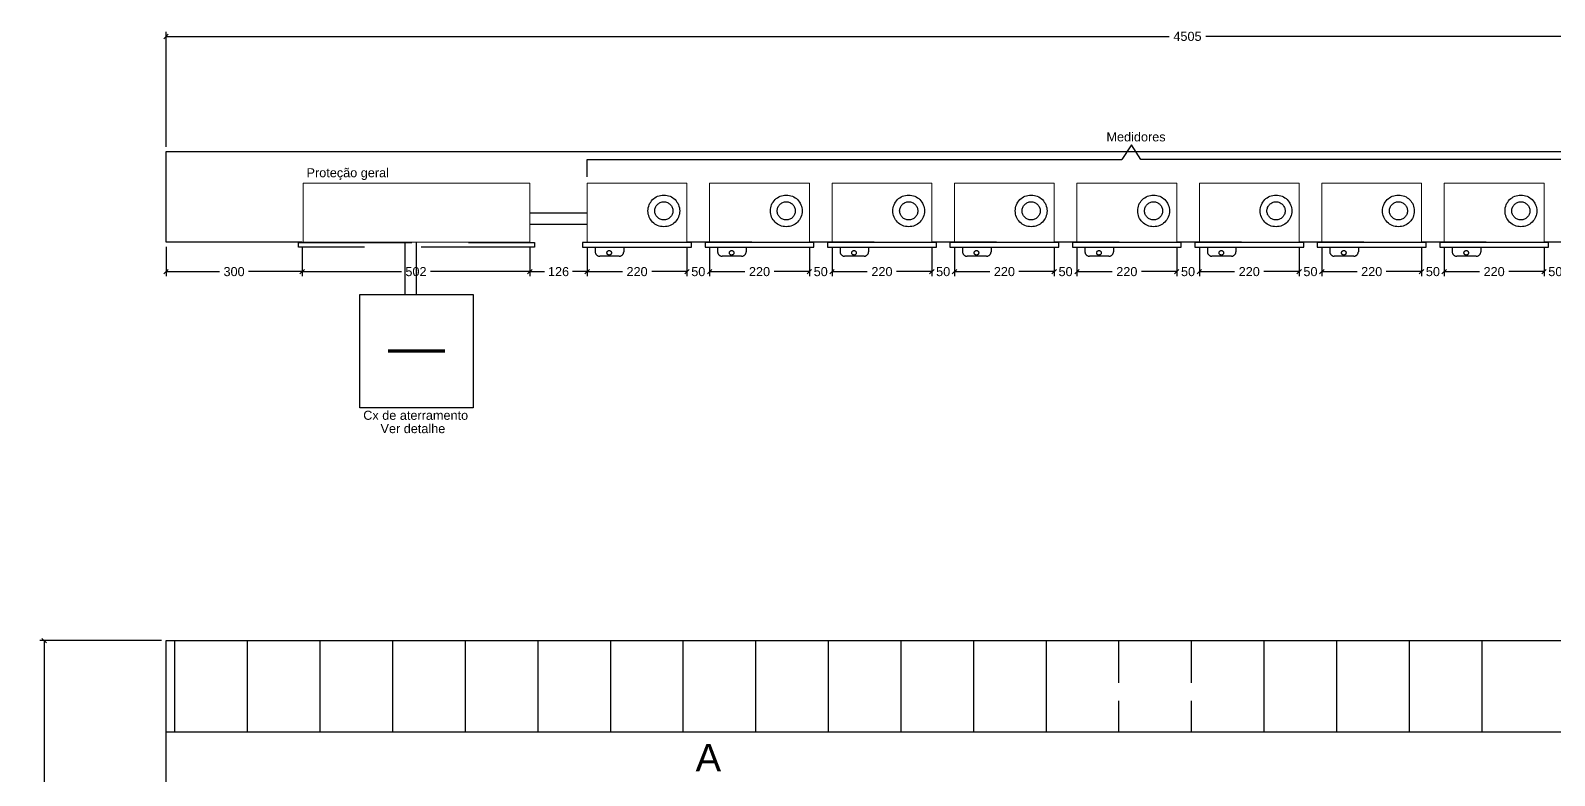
# Model space of a CAD drawing. Header units: inches. Extents: x -3 to 923, y -103 to 154.
# Drawn here: x 256.717 to 260.077, y -87.561 to -85.917 of the extents above; entities that cross this region are included whole.
import ezdxf

# ---------------------------------------------------------------- set-up
doc = ezdxf.new("R2010")
doc.units = ezdxf.units.IN
doc.header["$LTSCALE"] = 10
doc.header["$MEASUREMENT"] = 0
doc.linetypes.add('HIDDEN', pattern=[0.375, 0.25, -0.125])
doc.layers.get('DEFPOINTS').update_dxf_attribs({"color": 8})
for name, color, linetype in [('Alvenaria', 8, 'Continuous'), ('Cotas', 1, 'Continuous'), ('EL-Textos_condutos', 7, 'Continuous'), ('QUADROS_E_CAIXAS', 240, 'Continuous'), ('TXT', 7, 'Continuous')]:
    doc.layers.add(name, color=color, linetype=linetype)
doc.layers.add('VP', color=1, linetype='Continuous', plot=False)
doc.styles.add('Arial', font='arial.ttf')
doc.dimstyles.new('RICARDO-1-10', dxfattribs={"dimtxt": 0.02, "dimasz": 0.01, "dimexe": 0.01, "dimexo": 0.01, "dimgap": 0.01, "dimtad": 0, "dimtih": 1, "dimtoh": 1, "dimdec": 0, "dimlfac": 1000, "dimzin": 0, "dimdsep": 46, "dimtxsty": 'Arial', "dimblk": 'OBLIQUE', "dimcen": 0, "dimclrt": 2, "dimadec": 0, "dimazin": 0, "dimtfac": 1, "dimtdec": 0, "dimtofl": 0, "dimtmove": 0, "dimatfit": 3, "dimldrblk": 'CLOSEDBLANK', "dimfxl": 0, "dimtolj": 1, "dimtzin": 0, "dimarcsym": 0})

# ---------------------------------------------------------------- blocks, each defined once
blk = doc.blocks.new('medidor monofásico - vista superior')
at = {"layer": 'EL-Textos_condutos', "linetype": 'Continuous', "lineweight": 0}
for p, q in [((-0.11, 0.141), (-0.11, 0.011)), ((0.11, 0.141), (-0.11, 0.141)), ((0.11, 0.141), (0.11, 0.011)), ((0.11, 0.011), (-0.11, 0.011))]:
    blk.add_line(p, q, dxfattribs=at)
at = {"layer": 'QUADROS_E_CAIXAS', "color": 7, "linetype": 'HIDDEN', "ltscale": 0.1}
for p, q in [((-0.0924, 0), (-0.0924, -0.01)), ((-0.0294, 0), (-0.0294, -0.01)), ((-0.0394, -0.02), (-0.0824, -0.02))]:
    blk.add_line(p, q, dxfattribs=at)
blk.add_lwpolyline([(0.12, 0.01), (-0.12, 0.01), (-0.12, 0), (0.12, 0)], close=True, dxfattribs=at)
for centre, radius in [((0.059, 0.08), 0.035), ((0.059, 0.08), 0.02), ((-0.0615, -0.0125), 0.005)]:
    blk.add_circle(centre, radius, dxfattribs=at)
for centre, start, end in [((-0.0824, -0.01), 180, 270), ((-0.0394, -0.01), 270, 0)]:
    blk.add_arc(centre, 0.01, start, end, dxfattribs=at)
blk = doc.blocks.new('_Oblique')
at = {"color": 0, "linetype": 'ByBlock', "lineweight": -2}
blk.add_line((-0.5, -0.5), (0.5, 0.5), dxfattribs=at)
blk = doc.blocks.new('*D39')
at = {"layer": 'DEFPOINTS', "color": 0, "transparency": 16777216}
for p in [(258.2142, -86.3842), (258.4342, -86.3842), (258.2142, -86.4493)]:
    blk.add_point(p, dxfattribs=at)
at = {"layer": 'VP', "color": 0, "lineweight": -2, "transparency": 16777216}
for p, q in [((258.2142, -86.3942), (258.2142, -86.4593)), ((258.4342, -86.3942), (258.4342, -86.4593)), ((258.2142, -86.4493), (258.2919, -86.4493)), ((258.4342, -86.4493), (258.3564, -86.4493))]:
    blk.add_line(p, q, dxfattribs=at)
at = {"layer": 'VP', "color": 0, "lineweight": -2, "transparency": 16777216, "xscale": 0.01, "yscale": 0.01, "zscale": 0.01, "rotation": 180}
blk.add_blockref('_Oblique', (258.2142, -86.4493), dxfattribs=at)
at = {"layer": 'VP', "color": 0, "lineweight": -2, "transparency": 16777216, "xscale": 0.01, "yscale": 0.01, "zscale": 0.01}
blk.add_blockref('_Oblique', (258.4342, -86.4493), dxfattribs=at)
at = {"layer": 'VP', "color": 2, "transparency": 16777216, "insert": (258.3242, -86.4493), "char_height": 0.02, "attachment_point": 5, "style": 'Arial'}
blk.add_mtext('\\A1;220', dxfattribs=at)
blk = doc.blocks.new('_ClosedBlank')
at = {"color": 0, "linetype": 'ByBlock', "lineweight": -2}
for p, q in [((-1, 0.17), (0, 0)), ((-1, 0.17), (-1, -0.17)), ((0, 0), (-1, -0.17))]:
    blk.add_line(p, q, dxfattribs=at)
blk = doc.blocks.new('*D40')
at = {"layer": 'DEFPOINTS', "color": 0, "transparency": 16777216}
for p in [(257.9442, -86.3842), (258.1642, -86.3842), (257.9442, -86.4493)]:
    blk.add_point(p, dxfattribs=at)
at = {"layer": 'VP', "color": 0, "lineweight": -2, "transparency": 16777216}
for p, q in [((257.9442, -86.3942), (257.9442, -86.4593)), ((258.1642, -86.3942), (258.1642, -86.4593)), ((257.9442, -86.4493), (258.0219, -86.4493)), ((258.1642, -86.4493), (258.0864, -86.4493))]:
    blk.add_line(p, q, dxfattribs=at)
at = {"layer": 'VP', "color": 0, "lineweight": -2, "transparency": 16777216, "xscale": 0.01, "yscale": 0.01, "zscale": 0.01, "rotation": 180}
blk.add_blockref('_Oblique', (257.9442, -86.4493), dxfattribs=at)
at = {"layer": 'VP', "color": 0, "lineweight": -2, "transparency": 16777216, "xscale": 0.01, "yscale": 0.01, "zscale": 0.01}
blk.add_blockref('_Oblique', (258.1642, -86.4493), dxfattribs=at)
at = {"layer": 'VP', "color": 2, "transparency": 16777216, "insert": (258.0542, -86.4493), "char_height": 0.02, "attachment_point": 5, "style": 'Arial'}
blk.add_mtext('\\A1;220', dxfattribs=at)
blk = doc.blocks.new('*D41')
at = {"layer": 'DEFPOINTS', "color": 0, "transparency": 16777216}
for p in [(257.8178, -86.3842), (257.9442, -86.3842), (257.8178, -86.4493)]:
    blk.add_point(p, dxfattribs=at)
at = {"layer": 'VP', "color": 0, "lineweight": -2, "transparency": 16777216}
for p, q in [((257.8178, -86.3942), (257.8178, -86.4593)), ((257.9442, -86.3942), (257.9442, -86.4593)), ((257.8178, -86.4493), (257.8498, -86.4493)), ((257.9442, -86.4493), (257.9121, -86.4493))]:
    blk.add_line(p, q, dxfattribs=at)
at = {"layer": 'VP', "color": 0, "lineweight": -2, "transparency": 16777216, "xscale": 0.01, "yscale": 0.01, "zscale": 0.01, "rotation": 180}
blk.add_blockref('_Oblique', (257.8178, -86.4493), dxfattribs=at)
at = {"layer": 'VP', "color": 0, "lineweight": -2, "transparency": 16777216, "xscale": 0.01, "yscale": 0.01, "zscale": 0.01}
blk.add_blockref('_Oblique', (257.9442, -86.4493), dxfattribs=at)
at = {"layer": 'VP', "color": 2, "transparency": 16777216, "insert": (257.881, -86.4493), "char_height": 0.02, "attachment_point": 5, "style": 'Arial'}
blk.add_mtext('\\A1;126', dxfattribs=at)
blk = doc.blocks.new('*D42')
at = {"layer": 'DEFPOINTS', "color": 0, "transparency": 16777216}
for p in [(257.3155, -86.3842), (257.8178, -86.3842), (257.3155, -86.4493)]:
    blk.add_point(p, dxfattribs=at)
at = {"layer": 'VP', "color": 0, "lineweight": -2, "transparency": 16777216}
for p, q in [((257.3155, -86.3942), (257.3155, -86.4593)), ((257.8178, -86.3942), (257.8178, -86.4593)), ((257.3155, -86.4493), (257.5346, -86.4493)), ((257.8178, -86.4493), (257.5986, -86.4493))]:
    blk.add_line(p, q, dxfattribs=at)
at = {"layer": 'VP', "color": 0, "lineweight": -2, "transparency": 16777216, "xscale": 0.01, "yscale": 0.01, "zscale": 0.01, "rotation": 180}
blk.add_blockref('_Oblique', (257.3155, -86.4493), dxfattribs=at)
at = {"layer": 'VP', "color": 0, "lineweight": -2, "transparency": 16777216, "xscale": 0.01, "yscale": 0.01, "zscale": 0.01}
blk.add_blockref('_Oblique', (257.8178, -86.4493), dxfattribs=at)
at = {"layer": 'VP', "color": 2, "transparency": 16777216, "insert": (257.5666, -86.4493), "char_height": 0.02, "attachment_point": 5, "style": 'Arial'}
blk.add_mtext('\\A1;502', dxfattribs=at)
blk = doc.blocks.new('*D43')
at = {"layer": 'DEFPOINTS', "color": 0, "transparency": 16777216}
for p in [(257.0155, -86.3842), (257.3155, -86.3842), (257.0155, -86.4493)]:
    blk.add_point(p, dxfattribs=at)
at = {"layer": 'VP', "color": 0, "lineweight": -2, "transparency": 16777216}
for p, q in [((257.0155, -86.3942), (257.0155, -86.4593)), ((257.3155, -86.3942), (257.3155, -86.4593)), ((257.0155, -86.4493), (257.1334, -86.4493)), ((257.3155, -86.4493), (257.1975, -86.4493))]:
    blk.add_line(p, q, dxfattribs=at)
at = {"layer": 'VP', "color": 0, "lineweight": -2, "transparency": 16777216, "xscale": 0.01, "yscale": 0.01, "zscale": 0.01, "rotation": 180}
blk.add_blockref('_Oblique', (257.0155, -86.4493), dxfattribs=at)
at = {"layer": 'VP', "color": 0, "lineweight": -2, "transparency": 16777216, "xscale": 0.01, "yscale": 0.01, "zscale": 0.01}
blk.add_blockref('_Oblique', (257.3155, -86.4493), dxfattribs=at)
at = {"layer": 'VP', "color": 2, "transparency": 16777216, "insert": (257.1655, -86.4493), "char_height": 0.02, "attachment_point": 5, "style": 'Arial'}
blk.add_mtext('\\A1;300', dxfattribs=at)
blk = doc.blocks.new('*D65')
at = {"layer": 'DEFPOINTS', "color": 0, "transparency": 16777216}
for p in [(256.7468, -87.2632), (257.0155, -87.2632), (257.0155, -89.1632)]:
    blk.add_point(p, dxfattribs=at)
at = {"layer": 'TXT', "color": 0, "lineweight": -2, "transparency": 16777216}
for p, q in [((257.0055, -87.2632), (256.7368, -87.2632)), ((256.7468, -87.2632), (256.7468, -88.193)), ((256.7468, -89.1632), (256.7468, -88.2335)), ((257.0055, -89.1632), (256.7368, -89.1632))]:
    blk.add_line(p, q, dxfattribs=at)
at = {"layer": 'TXT', "color": 0, "lineweight": -2, "transparency": 16777216, "xscale": 0.01, "yscale": 0.01, "zscale": 0.01}
for p, rotation in [((256.7468, -87.2632), 90), ((256.7468, -89.1632), 270)]:
    blk.add_blockref('_Oblique', p, dxfattribs=dict(at, rotation=rotation))
at = {"layer": 'TXT', "color": 2, "transparency": 16777216, "insert": (256.7468, -88.2132), "char_height": 0.02, "attachment_point": 5, "style": 'Arial'}
blk.add_mtext('\\A1;1900', dxfattribs=at)
blk = doc.blocks.new('*D71')
at = {"layer": 'DEFPOINTS', "color": 0, "transparency": 16777216}
for p in [(258.1642, -86.4493), (258.2142, -86.4493), (258.2142, -86.4493)]:
    blk.add_point(p, dxfattribs=at)
at = {"layer": 'TXT', "color": 0, "lineweight": -2, "transparency": 16777216}
for p, q in [((258.1642, -86.4493), (258.1542, -86.4493)), ((258.2142, -86.4493), (258.2242, -86.4493))]:
    blk.add_line(p, q, dxfattribs=at)
at = {"layer": 'TXT', "color": 0, "lineweight": -2, "transparency": 16777216, "xscale": 0.01, "yscale": 0.01, "zscale": 0.01}
blk.add_blockref('_Oblique', (258.1642, -86.4493), dxfattribs=at)
at = {"layer": 'TXT', "color": 0, "lineweight": -2, "transparency": 16777216, "xscale": 0.01, "yscale": 0.01, "zscale": 0.01, "rotation": 180}
blk.add_blockref('_Oblique', (258.2142, -86.4493), dxfattribs=at)
at = {"layer": 'TXT', "color": 2, "transparency": 16777216, "insert": (258.1892, -86.4493), "char_height": 0.02, "attachment_point": 5, "style": 'Arial'}
blk.add_mtext('\\A1;50', dxfattribs=at)
blk = doc.blocks.new('*D73')
at = {"layer": 'DEFPOINTS', "color": 0, "transparency": 16777216}
for p in [(258.4842, -86.3842), (258.7042, -86.3842), (258.4842, -86.4493)]:
    blk.add_point(p, dxfattribs=at)
at = {"layer": 'VP', "color": 0, "lineweight": -2, "transparency": 16777216}
for p, q in [((258.4842, -86.3942), (258.4842, -86.4593)), ((258.7042, -86.3942), (258.7042, -86.4593)), ((258.4842, -86.4493), (258.5619, -86.4493)), ((258.7042, -86.4493), (258.6264, -86.4493))]:
    blk.add_line(p, q, dxfattribs=at)
at = {"layer": 'VP', "color": 0, "lineweight": -2, "transparency": 16777216, "xscale": 0.01, "yscale": 0.01, "zscale": 0.01, "rotation": 180}
blk.add_blockref('_Oblique', (258.4842, -86.4493), dxfattribs=at)
at = {"layer": 'VP', "color": 0, "lineweight": -2, "transparency": 16777216, "xscale": 0.01, "yscale": 0.01, "zscale": 0.01}
blk.add_blockref('_Oblique', (258.7042, -86.4493), dxfattribs=at)
at = {"layer": 'VP', "color": 2, "transparency": 16777216, "insert": (258.5942, -86.4493), "char_height": 0.02, "attachment_point": 5, "style": 'Arial'}
blk.add_mtext('\\A1;220', dxfattribs=at)
blk = doc.blocks.new('*D72')
at = {"layer": 'DEFPOINTS', "color": 0, "transparency": 16777216}
for p in [(258.4342, -86.4493), (258.4842, -86.4493), (258.4842, -86.4493)]:
    blk.add_point(p, dxfattribs=at)
at = {"layer": 'TXT', "color": 0, "lineweight": -2, "transparency": 16777216}
for p, q in [((258.4342, -86.4493), (258.4242, -86.4493)), ((258.4842, -86.4493), (258.4942, -86.4493))]:
    blk.add_line(p, q, dxfattribs=at)
at = {"layer": 'TXT', "color": 0, "lineweight": -2, "transparency": 16777216, "xscale": 0.01, "yscale": 0.01, "zscale": 0.01}
blk.add_blockref('_Oblique', (258.4342, -86.4493), dxfattribs=at)
at = {"layer": 'TXT', "color": 0, "lineweight": -2, "transparency": 16777216, "xscale": 0.01, "yscale": 0.01, "zscale": 0.01, "rotation": 180}
blk.add_blockref('_Oblique', (258.4842, -86.4493), dxfattribs=at)
at = {"layer": 'TXT', "color": 2, "transparency": 16777216, "insert": (258.4592, -86.4493), "char_height": 0.02, "attachment_point": 5, "style": 'Arial'}
blk.add_mtext('\\A1;50', dxfattribs=at)
blk = doc.blocks.new('*D75')
at = {"layer": 'DEFPOINTS', "color": 0, "transparency": 16777216}
for p in [(258.7542, -86.3842), (258.9742, -86.3842), (258.7542, -86.4493)]:
    blk.add_point(p, dxfattribs=at)
at = {"layer": 'VP', "color": 0, "lineweight": -2, "transparency": 16777216}
for p, q in [((258.7542, -86.3942), (258.7542, -86.4593)), ((258.9742, -86.3942), (258.9742, -86.4593)), ((258.7542, -86.4493), (258.8319, -86.4493)), ((258.9742, -86.4493), (258.8964, -86.4493))]:
    blk.add_line(p, q, dxfattribs=at)
at = {"layer": 'VP', "color": 0, "lineweight": -2, "transparency": 16777216, "xscale": 0.01, "yscale": 0.01, "zscale": 0.01, "rotation": 180}
blk.add_blockref('_Oblique', (258.7542, -86.4493), dxfattribs=at)
at = {"layer": 'VP', "color": 0, "lineweight": -2, "transparency": 16777216, "xscale": 0.01, "yscale": 0.01, "zscale": 0.01}
blk.add_blockref('_Oblique', (258.9742, -86.4493), dxfattribs=at)
at = {"layer": 'VP', "color": 2, "transparency": 16777216, "insert": (258.8642, -86.4493), "char_height": 0.02, "attachment_point": 5, "style": 'Arial'}
blk.add_mtext('\\A1;220', dxfattribs=at)
blk = doc.blocks.new('*D74')
at = {"layer": 'DEFPOINTS', "color": 0, "transparency": 16777216}
for p in [(258.7042, -86.4493), (258.7542, -86.4493), (258.7542, -86.4493)]:
    blk.add_point(p, dxfattribs=at)
at = {"layer": 'TXT', "color": 0, "lineweight": -2, "transparency": 16777216}
for p, q in [((258.7042, -86.4493), (258.6942, -86.4493)), ((258.7542, -86.4493), (258.7642, -86.4493))]:
    blk.add_line(p, q, dxfattribs=at)
at = {"layer": 'TXT', "color": 0, "lineweight": -2, "transparency": 16777216, "xscale": 0.01, "yscale": 0.01, "zscale": 0.01}
blk.add_blockref('_Oblique', (258.7042, -86.4493), dxfattribs=at)
at = {"layer": 'TXT', "color": 0, "lineweight": -2, "transparency": 16777216, "xscale": 0.01, "yscale": 0.01, "zscale": 0.01, "rotation": 180}
blk.add_blockref('_Oblique', (258.7542, -86.4493), dxfattribs=at)
at = {"layer": 'TXT', "color": 2, "transparency": 16777216, "insert": (258.7292, -86.4493), "char_height": 0.02, "attachment_point": 5, "style": 'Arial'}
blk.add_mtext('\\A1;50', dxfattribs=at)
blk = doc.blocks.new('*D77')
at = {"layer": 'DEFPOINTS', "color": 0, "transparency": 16777216}
for p in [(259.0242, -86.3842), (259.2442, -86.3842), (259.0242, -86.4493)]:
    blk.add_point(p, dxfattribs=at)
at = {"layer": 'VP', "color": 0, "lineweight": -2, "transparency": 16777216}
for p, q in [((259.0242, -86.3942), (259.0242, -86.4593)), ((259.2442, -86.3942), (259.2442, -86.4593)), ((259.0242, -86.4493), (259.1019, -86.4493)), ((259.2442, -86.4493), (259.1664, -86.4493))]:
    blk.add_line(p, q, dxfattribs=at)
at = {"layer": 'VP', "color": 0, "lineweight": -2, "transparency": 16777216, "xscale": 0.01, "yscale": 0.01, "zscale": 0.01, "rotation": 180}
blk.add_blockref('_Oblique', (259.0242, -86.4493), dxfattribs=at)
at = {"layer": 'VP', "color": 0, "lineweight": -2, "transparency": 16777216, "xscale": 0.01, "yscale": 0.01, "zscale": 0.01}
blk.add_blockref('_Oblique', (259.2442, -86.4493), dxfattribs=at)
at = {"layer": 'VP', "color": 2, "transparency": 16777216, "insert": (259.1342, -86.4493), "char_height": 0.02, "attachment_point": 5, "style": 'Arial'}
blk.add_mtext('\\A1;220', dxfattribs=at)
blk = doc.blocks.new('*D76')
at = {"layer": 'DEFPOINTS', "color": 0, "transparency": 16777216}
for p in [(258.9742, -86.4493), (259.0242, -86.4493), (259.0242, -86.4493)]:
    blk.add_point(p, dxfattribs=at)
at = {"layer": 'TXT', "color": 0, "lineweight": -2, "transparency": 16777216}
for p, q in [((258.9742, -86.4493), (258.9642, -86.4493)), ((259.0242, -86.4493), (259.0342, -86.4493))]:
    blk.add_line(p, q, dxfattribs=at)
at = {"layer": 'TXT', "color": 0, "lineweight": -2, "transparency": 16777216, "xscale": 0.01, "yscale": 0.01, "zscale": 0.01}
blk.add_blockref('_Oblique', (258.9742, -86.4493), dxfattribs=at)
at = {"layer": 'TXT', "color": 0, "lineweight": -2, "transparency": 16777216, "xscale": 0.01, "yscale": 0.01, "zscale": 0.01, "rotation": 180}
blk.add_blockref('_Oblique', (259.0242, -86.4493), dxfattribs=at)
at = {"layer": 'TXT', "color": 2, "transparency": 16777216, "insert": (258.9992, -86.4493), "char_height": 0.02, "attachment_point": 5, "style": 'Arial'}
blk.add_mtext('\\A1;50', dxfattribs=at)
blk = doc.blocks.new('*D79')
at = {"layer": 'DEFPOINTS', "color": 0, "transparency": 16777216}
for p in [(259.2942, -86.3842), (259.5142, -86.3842), (259.2942, -86.4493)]:
    blk.add_point(p, dxfattribs=at)
at = {"layer": 'VP', "color": 0, "lineweight": -2, "transparency": 16777216}
for p, q in [((259.2942, -86.3942), (259.2942, -86.4593)), ((259.5142, -86.3942), (259.5142, -86.4593)), ((259.2942, -86.4493), (259.3719, -86.4493)), ((259.5142, -86.4493), (259.4364, -86.4493))]:
    blk.add_line(p, q, dxfattribs=at)
at = {"layer": 'VP', "color": 0, "lineweight": -2, "transparency": 16777216, "xscale": 0.01, "yscale": 0.01, "zscale": 0.01, "rotation": 180}
blk.add_blockref('_Oblique', (259.2942, -86.4493), dxfattribs=at)
at = {"layer": 'VP', "color": 0, "lineweight": -2, "transparency": 16777216, "xscale": 0.01, "yscale": 0.01, "zscale": 0.01}
blk.add_blockref('_Oblique', (259.5142, -86.4493), dxfattribs=at)
at = {"layer": 'VP', "color": 2, "transparency": 16777216, "insert": (259.4042, -86.4493), "char_height": 0.02, "attachment_point": 5, "style": 'Arial'}
blk.add_mtext('\\A1;220', dxfattribs=at)
blk = doc.blocks.new('*D78')
at = {"layer": 'DEFPOINTS', "color": 0, "transparency": 16777216}
for p in [(259.2442, -86.4493), (259.2942, -86.4493), (259.2942, -86.4493)]:
    blk.add_point(p, dxfattribs=at)
at = {"layer": 'TXT', "color": 0, "lineweight": -2, "transparency": 16777216}
for p, q in [((259.2442, -86.4493), (259.2342, -86.4493)), ((259.2942, -86.4493), (259.3042, -86.4493))]:
    blk.add_line(p, q, dxfattribs=at)
at = {"layer": 'TXT', "color": 0, "lineweight": -2, "transparency": 16777216, "xscale": 0.01, "yscale": 0.01, "zscale": 0.01}
blk.add_blockref('_Oblique', (259.2442, -86.4493), dxfattribs=at)
at = {"layer": 'TXT', "color": 0, "lineweight": -2, "transparency": 16777216, "xscale": 0.01, "yscale": 0.01, "zscale": 0.01, "rotation": 180}
blk.add_blockref('_Oblique', (259.2942, -86.4493), dxfattribs=at)
at = {"layer": 'TXT', "color": 2, "transparency": 16777216, "insert": (259.2692, -86.4493), "char_height": 0.02, "attachment_point": 5, "style": 'Arial'}
blk.add_mtext('\\A1;50', dxfattribs=at)
blk = doc.blocks.new('*D81')
at = {"layer": 'DEFPOINTS', "color": 0, "transparency": 16777216}
for p in [(259.5642, -86.3842), (259.7842, -86.3842), (259.5642, -86.4493)]:
    blk.add_point(p, dxfattribs=at)
at = {"layer": 'VP', "color": 0, "lineweight": -2, "transparency": 16777216}
for p, q in [((259.5642, -86.3942), (259.5642, -86.4593)), ((259.7842, -86.3942), (259.7842, -86.4593)), ((259.5642, -86.4493), (259.6419, -86.4493)), ((259.7842, -86.4493), (259.7064, -86.4493))]:
    blk.add_line(p, q, dxfattribs=at)
at = {"layer": 'VP', "color": 0, "lineweight": -2, "transparency": 16777216, "xscale": 0.01, "yscale": 0.01, "zscale": 0.01, "rotation": 180}
blk.add_blockref('_Oblique', (259.5642, -86.4493), dxfattribs=at)
at = {"layer": 'VP', "color": 0, "lineweight": -2, "transparency": 16777216, "xscale": 0.01, "yscale": 0.01, "zscale": 0.01}
blk.add_blockref('_Oblique', (259.7842, -86.4493), dxfattribs=at)
at = {"layer": 'VP', "color": 2, "transparency": 16777216, "insert": (259.6742, -86.4493), "char_height": 0.02, "attachment_point": 5, "style": 'Arial'}
blk.add_mtext('\\A1;220', dxfattribs=at)
blk = doc.blocks.new('*D80')
at = {"layer": 'DEFPOINTS', "color": 0, "transparency": 16777216}
for p in [(259.5142, -86.4493), (259.5642, -86.4493), (259.5642, -86.4493)]:
    blk.add_point(p, dxfattribs=at)
at = {"layer": 'TXT', "color": 0, "lineweight": -2, "transparency": 16777216}
for p, q in [((259.5142, -86.4493), (259.5042, -86.4493)), ((259.5642, -86.4493), (259.5742, -86.4493))]:
    blk.add_line(p, q, dxfattribs=at)
at = {"layer": 'TXT', "color": 0, "lineweight": -2, "transparency": 16777216, "xscale": 0.01, "yscale": 0.01, "zscale": 0.01}
blk.add_blockref('_Oblique', (259.5142, -86.4493), dxfattribs=at)
at = {"layer": 'TXT', "color": 0, "lineweight": -2, "transparency": 16777216, "xscale": 0.01, "yscale": 0.01, "zscale": 0.01, "rotation": 180}
blk.add_blockref('_Oblique', (259.5642, -86.4493), dxfattribs=at)
at = {"layer": 'TXT', "color": 2, "transparency": 16777216, "insert": (259.5392, -86.4493), "char_height": 0.02, "attachment_point": 5, "style": 'Arial'}
blk.add_mtext('\\A1;50', dxfattribs=at)
blk = doc.blocks.new('*D83')
at = {"layer": 'DEFPOINTS', "color": 0, "transparency": 16777216}
for p in [(259.8342, -86.3842), (260.0542, -86.3842), (259.8342, -86.4493)]:
    blk.add_point(p, dxfattribs=at)
at = {"layer": 'VP', "color": 0, "lineweight": -2, "transparency": 16777216}
for p, q in [((259.8342, -86.3942), (259.8342, -86.4593)), ((260.0542, -86.3942), (260.0542, -86.4593)), ((259.8342, -86.4493), (259.9119, -86.4493)), ((260.0542, -86.4493), (259.9764, -86.4493))]:
    blk.add_line(p, q, dxfattribs=at)
at = {"layer": 'VP', "color": 0, "lineweight": -2, "transparency": 16777216, "xscale": 0.01, "yscale": 0.01, "zscale": 0.01, "rotation": 180}
blk.add_blockref('_Oblique', (259.8342, -86.4493), dxfattribs=at)
at = {"layer": 'VP', "color": 0, "lineweight": -2, "transparency": 16777216, "xscale": 0.01, "yscale": 0.01, "zscale": 0.01}
blk.add_blockref('_Oblique', (260.0542, -86.4493), dxfattribs=at)
at = {"layer": 'VP', "color": 2, "transparency": 16777216, "insert": (259.9442, -86.4493), "char_height": 0.02, "attachment_point": 5, "style": 'Arial'}
blk.add_mtext('\\A1;220', dxfattribs=at)
blk = doc.blocks.new('*D82')
at = {"layer": 'DEFPOINTS', "color": 0, "transparency": 16777216}
for p in [(259.7842, -86.4493), (259.8342, -86.4493), (259.8342, -86.4493)]:
    blk.add_point(p, dxfattribs=at)
at = {"layer": 'TXT', "color": 0, "lineweight": -2, "transparency": 16777216}
for p, q in [((259.7842, -86.4493), (259.7742, -86.4493)), ((259.8342, -86.4493), (259.8442, -86.4493))]:
    blk.add_line(p, q, dxfattribs=at)
at = {"layer": 'TXT', "color": 0, "lineweight": -2, "transparency": 16777216, "xscale": 0.01, "yscale": 0.01, "zscale": 0.01}
blk.add_blockref('_Oblique', (259.7842, -86.4493), dxfattribs=at)
at = {"layer": 'TXT', "color": 0, "lineweight": -2, "transparency": 16777216, "xscale": 0.01, "yscale": 0.01, "zscale": 0.01, "rotation": 180}
blk.add_blockref('_Oblique', (259.8342, -86.4493), dxfattribs=at)
at = {"layer": 'TXT', "color": 2, "transparency": 16777216, "insert": (259.8092, -86.4493), "char_height": 0.02, "attachment_point": 5, "style": 'Arial'}
blk.add_mtext('\\A1;50', dxfattribs=at)
blk = doc.blocks.new('*D84')
at = {"layer": 'DEFPOINTS', "color": 0, "transparency": 16777216}
for p in [(260.0542, -86.4493), (260.1042, -86.4493), (260.1042, -86.4493)]:
    blk.add_point(p, dxfattribs=at)
at = {"layer": 'TXT', "color": 0, "lineweight": -2, "transparency": 16777216}
for p, q in [((260.0542, -86.4493), (260.0442, -86.4493)), ((260.1042, -86.4493), (260.1142, -86.4493))]:
    blk.add_line(p, q, dxfattribs=at)
at = {"layer": 'TXT', "color": 0, "lineweight": -2, "transparency": 16777216, "xscale": 0.01, "yscale": 0.01, "zscale": 0.01}
blk.add_blockref('_Oblique', (260.0542, -86.4493), dxfattribs=at)
at = {"layer": 'TXT', "color": 0, "lineweight": -2, "transparency": 16777216, "xscale": 0.01, "yscale": 0.01, "zscale": 0.01, "rotation": 180}
blk.add_blockref('_Oblique', (260.1042, -86.4493), dxfattribs=at)
at = {"layer": 'TXT', "color": 2, "transparency": 16777216, "insert": (260.0792, -86.4493), "char_height": 0.02, "attachment_point": 5, "style": 'Arial'}
blk.add_mtext('\\A1;50', dxfattribs=at)
blk = doc.blocks.new('*D89')
at = {"layer": 'DEFPOINTS', "color": 0, "transparency": 16777216}
for p in [(257.0155, -85.9303), (257.0155, -86.1842), (261.5205, -86.1842)]:
    blk.add_point(p, dxfattribs=at)
at = {"layer": 'TXT', "color": 0, "lineweight": -2, "transparency": 16777216}
for p, q in [((257.0155, -86.1742), (257.0155, -85.9203)), ((257.0155, -85.9303), (259.2276, -85.9303)), ((261.5205, -85.9303), (259.3083, -85.9303)), ((261.5205, -86.1742), (261.5205, -85.9203))]:
    blk.add_line(p, q, dxfattribs=at)
at = {"layer": 'TXT', "color": 0, "lineweight": -2, "transparency": 16777216, "xscale": 0.01, "yscale": 0.01, "zscale": 0.01, "rotation": 180}
blk.add_blockref('_Oblique', (257.0155, -85.9303), dxfattribs=at)
at = {"layer": 'TXT', "color": 0, "lineweight": -2, "transparency": 16777216, "xscale": 0.01, "yscale": 0.01, "zscale": 0.01}
blk.add_blockref('_Oblique', (261.5205, -85.9303), dxfattribs=at)
at = {"layer": 'TXT', "color": 2, "transparency": 16777216, "insert": (259.268, -85.9303), "char_height": 0.02, "attachment_point": 5, "style": 'Arial'}
blk.add_mtext('\\A1;4505', dxfattribs=at)

msp = doc.modelspace()

# ---------------------------------------------------------------- linework, layer by layer
at = {"layer": 'Alvenaria'}
for p, q in [((258.307, -86.3842), (258.1642, -86.3842)), ((258.577, -86.3842), (258.4342, -86.3842)), ((258.847, -86.3842), (258.7042, -86.3842)), ((259.117, -86.3842), (258.9742, -86.3842)), ((259.387, -86.3842), (259.2442, -86.3842)), ((259.657, -86.3842), (259.5142, -86.3842)), ((259.927, -86.3842), (259.7842, -86.3842)), ((260.197, -86.3842), (260.0542, -86.3842)), ((257.6303, -86.6222), (257.5053, -86.6222)), ((257.6303, -86.6247), (257.5053, -86.6247)), ((257.6303, -86.6272), (257.5053, -86.6272)), ((257.0155, -89.1632), (257.0155, -87.2632)), ((257.0155, -87.2632), (261.2419, -87.2632)), ((257.0352, -87.465), (257.0352, -87.2632)), ((257.1953, -87.465), (257.1953, -87.2632)), ((257.3555, -87.465), (257.3555, -87.2632)), ((257.5156, -87.465), (257.5156, -87.2632)), ((257.6757, -87.465), (257.6757, -87.2632)), ((257.8359, -87.465), (257.8359, -87.2632)), ((257.996, -87.465), (257.996, -87.2632)), ((258.1561, -87.465), (258.1561, -87.2632)), ((258.3163, -87.465), (258.3163, -87.2632)), ((258.4764, -87.465), (258.4764, -87.2632)), ((258.6365, -87.465), (258.6365, -87.2632)), ((258.7966, -87.465), (258.7966, -87.2632)), ((258.9568, -87.465), (258.9568, -87.2632)), ((259.1169, -87.3565), (259.1169, -87.2632)), ((259.277, -87.3565), (259.277, -87.2632)), ((259.4372, -87.465), (259.4372, -87.2632)), ((259.5973, -87.465), (259.5973, -87.2632)), ((259.7574, -87.465), (259.7574, -87.2632)), ((259.9176, -87.465), (259.9176, -87.2632)), ((259.1169, -87.465), (259.1169, -87.3962)), ((259.277, -87.465), (259.277, -87.3962)), ((261.5445, -87.465), (257.0155, -87.465))]:
    msp.add_line(p, q, dxfattribs=at)
msp.add_lwpolyline([(257.3155, -86.3842), (257.0155, -86.3842), (257.0155, -86.1842), (260.851, -86.1842), (261.5205, -86.1842), (261.5205, -86.3842), (261.0128, -86.3842)], dxfattribs=at)
msp.add_lwpolyline([(257.6928, -86.7497), (257.4428, -86.7497), (257.4428, -86.4997), (257.6928, -86.4997)], close=True, dxfattribs=at)
at = {"layer": 'Cotas'}
for points in [[(259.165, -86.2021), (259.1442, -86.1698), (259.1235, -86.2021)], [(257.9442, -86.24), (257.9442, -86.2021), (259.1235, -86.2021)], [(261.0128, -86.2442), (261.0128, -86.2021), (259.165, -86.2021)]]:
    msp.add_lwpolyline(points, dxfattribs=at)
at = {"layer": 'EL-Textos_condutos', "linetype": 'Continuous', "lineweight": 0}
for p, q in [((257.3178, -86.2542), (257.8178, -86.2542)), ((257.3178, -86.2542), (257.3178, -86.3842)), ((257.8178, -86.2542), (257.8178, -86.3842)), ((257.3178, -86.3842), (257.8178, -86.3842))]:
    msp.add_line(p, q, dxfattribs=at)
at = {"layer": 'QUADROS_E_CAIXAS', "color": 7, "linetype": 'HIDDEN', "ltscale": 0.1}
msp.add_lwpolyline([(257.3078, -86.3852), (257.8278, -86.3852), (257.8278, -86.3952), (257.3078, -86.3952)], close=True, dxfattribs=at)
at = {"layer": 'TXT', "linetype": 'HIDDEN', "ltscale": 10}
for p, q in [((257.8178, -86.3192), (257.9442, -86.3192)), ((257.8178, -86.3442), (257.9442, -86.3442)), ((257.5428, -86.4997), (257.5428, -86.3852)), ((257.5678, -86.4997), (257.5678, -86.3852))]:
    msp.add_line(p, q, dxfattribs=at)
at = {"layer": 'VP', "color": 7}
for p, q in [((258.1642, -86.3942), (258.1642, -86.4593)), ((258.2142, -86.3942), (258.2142, -86.4593)), ((258.4842, -86.3942), (258.4842, -86.4593)), ((258.7542, -86.3942), (258.7542, -86.4593)), ((259.0242, -86.3942), (259.0242, -86.4593)), ((259.2942, -86.3942), (259.2942, -86.4593)), ((259.5642, -86.3942), (259.5642, -86.4593)), ((259.8342, -86.3942), (259.8342, -86.4593))]:
    msp.add_line(p, q, dxfattribs=at)

# ---------------------------------------------------------------- block references
at = {"layer": 'TXT', "color": 3}
msp.add_blockref('medidor monofásico - vista superior', (258.0542, -86.3952), dxfattribs=at)
at = {"layer": 'TXT'}
for p in [(258.3242, -86.3952), (258.5942, -86.3952), (258.8642, -86.3952), (259.1342, -86.3952), (259.4042, -86.3952), (259.6742, -86.3952), (259.9442, -86.3952)]:
    msp.add_blockref('medidor monofásico - vista superior', p, dxfattribs=at)

# ---------------------------------------------------------------- texts
at = {"layer": 'QUADROS_E_CAIXAS', "color": 7, "style": 'Arial'}
for s, height, p in [('Medidores', 0.02, (259.0893, -86.1619)), ('Proteção geral', 0.02, (257.3253, -86.241)), ('Cx de aterramento', 0.02, (257.4503, -86.7761)), ('Ver detalhe', 0.02, (257.4884, -86.8055)), ('A', 0.0605, (258.1832, -87.5517))]:
    msp.add_text(s, height=height, dxfattribs=at).set_placement(p)

# ---------------------------------------------------------------- dimensions: what is measured, and where the dimension line sits
at = {"layer": 'TXT'}
for base, p1, p2, picture, middle in [((257.0155, -85.9303), (261.5205, -86.1842), (257.0155, -86.1842), '*D89', (259.268, -85.9303)), ((258.2142, -86.4493), (258.1642, -86.4493), (258.2142, -86.4493), '*D71', (258.1892, -86.4493)), ((258.4842, -86.4493), (258.4342, -86.4493), (258.4842, -86.4493), '*D72', (258.4592, -86.4493)), ((258.7542, -86.4493), (258.7042, -86.4493), (258.7542, -86.4493), '*D74', (258.7292, -86.4493)), ((259.0242, -86.4493), (258.9742, -86.4493), (259.0242, -86.4493), '*D76', (258.9992, -86.4493)), ((259.2942, -86.4493), (259.2442, -86.4493), (259.2942, -86.4493), '*D78', (259.2692, -86.4493)), ((259.5642, -86.4493), (259.5142, -86.4493), (259.5642, -86.4493), '*D80', (259.5392, -86.4493)), ((259.8342, -86.4493), (259.7842, -86.4493), (259.8342, -86.4493), '*D82', (259.8092, -86.4493)), ((260.1042, -86.4493), (260.0542, -86.4493), (260.1042, -86.4493), '*D84', (260.0792, -86.4493))]:
    dim = msp.add_linear_dim(base=base, p1=p1, p2=p2, dimstyle='RICARDO-1-10', dxfattribs=at)
    dim.commit()
    dim.dimension.update_dxf_attribs({"geometry": picture, "text_midpoint": middle})
dim = msp.add_linear_dim(base=(256.7468, -87.2632), p1=(257.0155, -89.1632), p2=(257.0155, -87.2632), angle=90, dimstyle='RICARDO-1-10', override={"dimtmove": 1}, dxfattribs=at)
dim.commit()
dim.dimension.update_dxf_attribs({"geometry": '*D65', "text_midpoint": (256.7468, -88.2132)})
at = {"layer": 'VP', "color": 7}
for base, p1, p2, picture, middle in [((257.0155, -86.4493), (257.3155, -86.3842), (257.0155, -86.3842), '*D43', (257.1655, -86.4493)), ((257.3155, -86.4493), (257.8178, -86.3842), (257.3155, -86.3842), '*D42', (257.5666, -86.4493)), ((257.8178, -86.4493), (257.9442, -86.3842), (257.8178, -86.3842), '*D41', (257.881, -86.4493)), ((257.9442, -86.4493), (258.1642, -86.3842), (257.9442, -86.3842), '*D40', (258.0542, -86.4493)), ((258.2142, -86.4493), (258.4342, -86.3842), (258.2142, -86.3842), '*D39', (258.3242, -86.4493)), ((258.4842, -86.4493), (258.7042, -86.3842), (258.4842, -86.3842), '*D73', (258.5942, -86.4493)), ((258.7542, -86.4493), (258.9742, -86.3842), (258.7542, -86.3842), '*D75', (258.8642, -86.4493)), ((259.0242, -86.4493), (259.2442, -86.3842), (259.0242, -86.3842), '*D77', (259.1342, -86.4493)), ((259.2942, -86.4493), (259.5142, -86.3842), (259.2942, -86.3842), '*D79', (259.4042, -86.4493)), ((259.5642, -86.4493), (259.7842, -86.3842), (259.5642, -86.3842), '*D81', (259.6742, -86.4493)), ((259.8342, -86.4493), (260.0542, -86.3842), (259.8342, -86.3842), '*D83', (259.9442, -86.4493))]:
    dim = msp.add_linear_dim(base=base, p1=p1, p2=p2, angle=180, dimstyle='RICARDO-1-10', dxfattribs=at)
    dim.commit()
    dim.dimension.update_dxf_attribs({"geometry": picture, "text_midpoint": middle})

doc.saveas('drawing.dxf')
